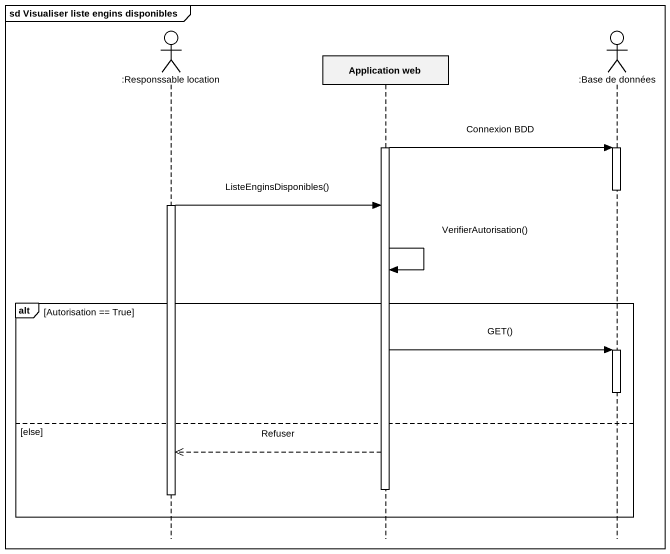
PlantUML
@startuml
mainframe sd Visualiser liste engins disponibles
hide footbox
actor ":Responssable location" as Responssable_location
participant "Application web" as Application_web
actor ":Base de données" as Base_de_données

activate Application_web
Application_web -> Base_de_données : Connexion BDD
activate Base_de_données
deactivate Base_de_données
activate Responssable_location
Responssable_location -> Application_web : ListeEnginsDisponibles()
Application_web -> Application_web : VerifierAutorisation()
alt Autorisation == True
  Application_web -> Base_de_données : GET()
  activate Base_de_données
  deactivate Base_de_données
else else
  Application_web -->> Responssable_location : Refuser
  deactivate Application_web
  deactivate Responssable_location
end
@enduml
